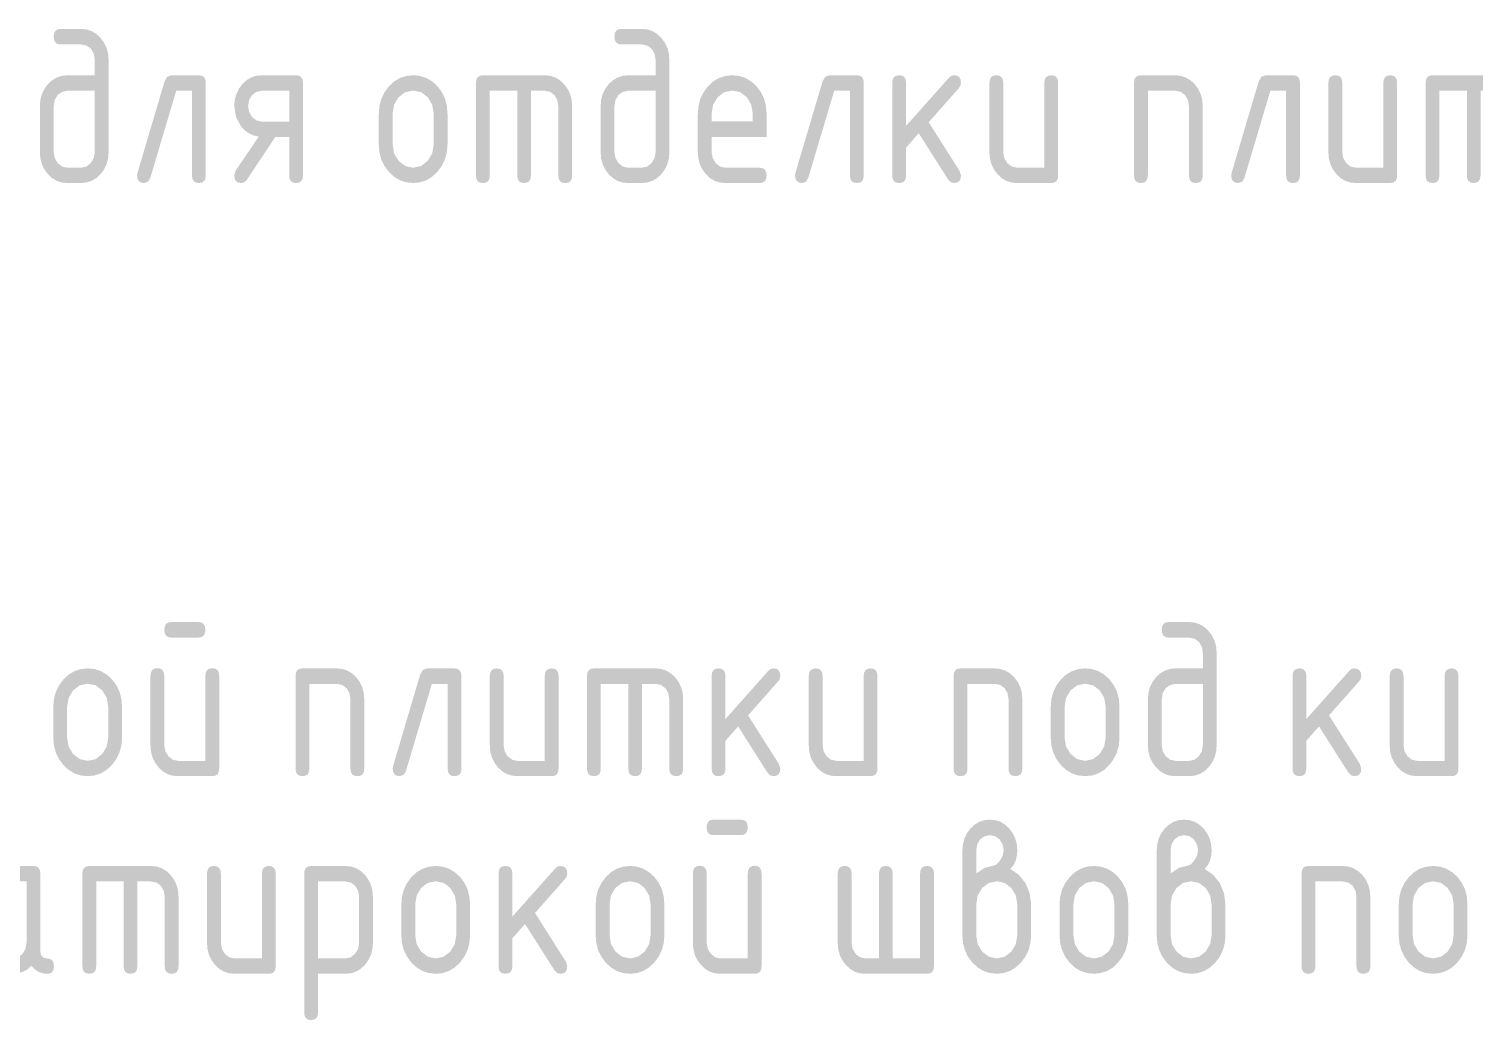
# Model space of a CAD drawing. Header units: millimetres. Extents: x 0 to 1189, y 0 to 841.
# Drawn here: x 1022.01 to 1050.4, y 100.48 to 119.95 of the extents above; entities that cross this region are included whole.
import ezdxf

# ---------------------------------------------------------------- set-up
doc = ezdxf.new("R2010")
doc.units = ezdxf.units.MM

msp = doc.modelspace()

# ---------------------------------------------------------------- hatches: boundary and pattern name
h = msp.add_hatch(color=7)
h.paths.add_polyline_path([(1023.580039, 119.341065), (1023.580039, 117.524811), (1023.570126, 117.402648), (1023.540421, 117.289993), (1023.490975, 117.186847), (1023.421841, 117.093209), (1023.338374, 117.016082), (1023.246899, 116.961951), (1023.147671, 116.930041), (1023.040951, 116.919577), (1022.769753, 116.919577), (1022.660784, 116.930041), (1022.560704, 116.961951), (1022.469926, 117.016082), (1022.388863, 117.093209), (1022.31941, 117.186847), (1022.269801, 117.289993), (1022.240035, 117.402648), (1022.230113, 117.524811), (1022.230113, 118.431009), (1022.240035, 118.553172), (1022.269801, 118.665827), (1022.31941, 118.768973), (1022.388863, 118.86261), (1022.471554, 118.937877), (1022.562151, 118.992215), (1022.661327, 119.025159), (1022.769753, 119.036243), (1023.308841, 119.036243), (1023.308841, 119.341065), (1023.28948, 119.458612), (1023.233325, 119.557142), (1023.145613, 119.619773), (1023.040951, 119.641478), (1022.633603, 119.641478), (1022.576509, 119.650995), (1022.53528, 119.67958), (1022.510277, 119.727286), (1022.501862, 119.794164), (1022.510277, 119.860723), (1022.53528, 119.908266), (1022.576509, 119.936791), (1022.633603, 119.9463), (1023.040951, 119.9463), (1023.149842, 119.935232), (1023.249792, 119.901996), (1023.340545, 119.846538), (1023.421841, 119.768808), (1023.490975, 119.677401), (1023.540421, 119.575401), (1023.570126, 119.463168)])
h.paths.add_polyline_path([(1023.308841, 117.524811), (1023.308841, 118.731421), (1022.769753, 118.731421), (1022.664884, 118.709648), (1022.577379, 118.646534), (1022.521224, 118.54828), (1022.501862, 118.431009), (1022.501862, 117.524811), (1022.521706, 117.409194), (1022.581237, 117.309286), (1022.66826, 117.242313), (1022.769753, 117.219989), (1023.040951, 117.219989), (1023.143615, 117.242313), (1023.228915, 117.309286), (1023.288929, 117.40754)])
h = msp.add_hatch(color=7)
h.paths.add_polyline_path([(1034.593679, 119.341065), (1034.593679, 117.524811), (1034.583765, 117.402648), (1034.55406, 117.289993), (1034.504614, 117.186847), (1034.43548, 117.093209), (1034.352014, 117.016082), (1034.260538, 116.961951), (1034.161311, 116.930041), (1034.05459, 116.919577), (1033.783392, 116.919577), (1033.674424, 116.930041), (1033.574344, 116.961951), (1033.483566, 117.016082), (1033.402502, 117.093209), (1033.333049, 117.186847), (1033.28344, 117.289993), (1033.253674, 117.402648), (1033.243752, 117.524811), (1033.243752, 118.431009), (1033.253674, 118.553172), (1033.28344, 118.665827), (1033.333049, 118.768973), (1033.402502, 118.86261), (1033.485193, 118.937877), (1033.575791, 118.992215), (1033.674966, 119.025159), (1033.783392, 119.036243), (1034.322481, 119.036243), (1034.322481, 119.341065), (1034.303119, 119.458612), (1034.246964, 119.557142), (1034.159252, 119.619773), (1034.05459, 119.641478), (1033.647242, 119.641478), (1033.590148, 119.650995), (1033.548919, 119.67958), (1033.523916, 119.727286), (1033.515502, 119.794164), (1033.523916, 119.860723), (1033.548919, 119.908266), (1033.590148, 119.936791), (1033.647242, 119.9463), (1034.05459, 119.9463), (1034.163481, 119.935232), (1034.263432, 119.901996), (1034.354184, 119.846538), (1034.43548, 119.768808), (1034.504614, 119.677401), (1034.55406, 119.575401), (1034.583765, 119.463168)])
h.paths.add_polyline_path([(1034.322481, 117.524811), (1034.322481, 118.731421), (1033.783392, 118.731421), (1033.678523, 118.709648), (1033.591018, 118.646534), (1033.534863, 118.54828), (1033.515502, 118.431009), (1033.515502, 117.524811), (1033.535345, 117.409194), (1033.594877, 117.309286), (1033.6819, 117.242313), (1033.783392, 117.219989), (1034.05459, 117.219989), (1034.157254, 117.242313), (1034.242555, 117.309286), (1034.302568, 117.40754)])
h = msp.add_hatch(color=7)
h.dxf.hatch_style = 2
h.paths.add_polyline_path([(1024.814289, 119.036243), (1025.352827, 119.036243), (1025.41247, 119.026795), (1025.455008, 118.998692), (1025.480493, 118.952295), (1025.488977, 118.887966), (1025.488977, 117.067853), (1025.480493, 117.001665), (1025.455008, 116.955474), (1025.41247, 116.928405), (1025.352827, 116.919577), (1025.293821, 116.928405), (1025.25161, 116.955474), (1025.226245, 117.001665), (1025.217779, 117.067853), (1025.217779, 118.731421), (1024.908547, 118.731421), (1024.399224, 117.021), (1024.354163, 116.944864), (1024.275201, 116.919577), (1024.215558, 116.929085), (1024.173019, 116.95761), (1024.147534, 117.005153), (1024.139051, 117.071712), (1024.147319, 117.118565), (1024.678691, 118.913322), (1024.732021, 119.006615)])
h = msp.add_hatch(color=7)
h.paths.add_polyline_path([(1026.526994, 117.829633), (1026.42893, 117.853749), (1026.338617, 117.894401), (1026.256778, 117.952416), (1026.184139, 118.028622), (1026.081957, 118.214106), (1026.047988, 118.431009), (1026.05791, 118.553172), (1026.087676, 118.665827), (1026.137285, 118.768973), (1026.206738, 118.86261), (1026.287801, 118.937877), (1026.37858, 118.992215), (1026.47866, 119.025159), (1026.587628, 119.036243), (1027.261764, 119.036243), (1027.321408, 119.026795), (1027.363946, 118.998692), (1027.389431, 118.952295), (1027.397915, 118.887966), (1027.397915, 117.067853), (1027.389431, 117.001665), (1027.363946, 116.955474), (1027.321408, 116.928405), (1027.261764, 116.919577), (1027.202759, 116.928405), (1027.160548, 116.955474), (1027.135183, 117.001665), (1027.126717, 117.067853), (1027.126717, 117.825774), (1026.854968, 117.825774), (1026.293279, 116.979108), (1026.24429, 116.933426), (1026.184139, 116.919577), (1026.124495, 116.928405), (1026.081957, 116.955474), (1026.056472, 117.001665), (1026.047988, 117.067853), (1026.074447, 117.161009)])
h.paths.add_polyline_path([(1026.319738, 118.431009), (1026.339581, 118.314909), (1026.399113, 118.214932), (1026.486136, 118.148442), (1026.587628, 118.126187), (1027.126717, 118.126187), (1027.126717, 118.731421), (1026.587628, 118.731421), (1026.482759, 118.709648), (1026.395254, 118.646534), (1026.339099, 118.54828)])
h = msp.add_hatch(color=7)
h.paths.add_polyline_path([(1028.88655, 117.673088), (1028.88655, 118.278322), (1028.898694, 118.430828), (1028.935333, 118.571086), (1028.996776, 118.699459), (1029.083334, 118.816308), (1029.186928, 118.912995), (1029.301064, 118.981673), (1029.425949, 119.022652), (1029.561789, 119.036243), (1029.697552, 119.022713), (1029.822307, 118.982155), (1029.936417, 118.914623), (1030.040244, 118.820167), (1030.126716, 118.703568), (1030.18797, 118.574876), (1030.224419, 118.433369), (1030.236476, 118.278322), (1030.236476, 117.673088), (1030.223747, 117.523131), (1030.185902, 117.384182), (1030.12346, 117.256292), (1030.036937, 117.139511), (1029.934479, 117.042825), (1029.820447, 116.974147), (1029.695872, 116.933167), (1029.561789, 116.919577), (1029.425949, 116.933167), (1029.301064, 116.974147), (1029.186928, 117.042825), (1029.083334, 117.139511), (1028.996776, 117.256292), (1028.935333, 117.384182), (1028.898694, 117.523131)])
h.paths.add_polyline_path([(1029.965279, 117.677498), (1029.965279, 118.282732), (1029.936409, 118.456296), (1029.848421, 118.604642), (1029.717714, 118.703516), (1029.561789, 118.735831), (1029.405864, 118.703516), (1029.275157, 118.604642), (1029.186963, 118.456296), (1029.158299, 118.282732), (1029.158299, 117.677498), (1029.186963, 117.500626), (1029.275157, 117.355588), (1029.405864, 117.254509), (1029.561789, 117.219989), (1029.717714, 117.254509), (1029.848421, 117.355588), (1029.936409, 117.502073)])
h = msp.add_hatch(color=7)
h.dxf.hatch_style = 2
h.paths.add_polyline_path([(1030.931638, 119.036243), (1032.145414, 119.036243), (1032.253754, 119.025159), (1032.35274, 118.992215), (1032.443148, 118.937877), (1032.525753, 118.86261), (1032.595206, 118.768973), (1032.644815, 118.665827), (1032.674581, 118.553172), (1032.684503, 118.431009), (1032.684503, 117.067853), (1032.676019, 117.001665), (1032.650534, 116.955474), (1032.607996, 116.928405), (1032.548352, 116.919577), (1032.489028, 116.928405), (1032.446653, 116.955474), (1032.421228, 117.001665), (1032.412754, 117.067853), (1032.412754, 118.431009), (1032.393392, 118.54828), (1032.337237, 118.646534), (1032.2498, 118.711302), (1032.145414, 118.731421), (1031.874216, 118.731421), (1031.874216, 117.067853), (1031.865733, 117.001665), (1031.840248, 116.955474), (1031.797709, 116.928405), (1031.738066, 116.919577), (1031.680972, 116.928405), (1031.639743, 116.955474), (1031.61474, 117.001665), (1031.606326, 117.067853), (1031.606326, 118.731421), (1031.067237, 118.731421), (1031.067237, 117.067853), (1031.058762, 117.001665), (1031.033337, 116.955474), (1030.990963, 116.928405), (1030.931638, 116.919577), (1030.871995, 116.928405), (1030.829457, 116.955474), (1030.803971, 117.001665), (1030.795488, 117.067853), (1030.795488, 118.887966), (1030.803971, 118.952295), (1030.829457, 118.998692), (1030.871995, 119.026795)])
h = msp.add_hatch(color=7)
h.paths.add_polyline_path([(1035.827929, 118.735831), (1035.672004, 118.703516), (1035.541297, 118.604642), (1035.453102, 118.457743), (1035.424439, 118.282732), (1035.424439, 118.130045), (1036.231418, 118.130045), (1036.231418, 118.282732), (1036.202548, 118.457743), (1036.114561, 118.604642), (1035.983854, 118.703516)])
h.paths.add_polyline_path([(1035.424439, 117.825774), (1035.424439, 117.524811), (1035.444283, 117.409194), (1035.503814, 117.309286), (1035.590837, 117.242313), (1035.69233, 117.219989), (1036.366466, 117.219989), (1036.426109, 117.21048), (1036.468648, 117.181955), (1036.494133, 117.134413), (1036.502616, 117.067853), (1036.494133, 117.001665), (1036.468648, 116.955474), (1036.426109, 116.928405), (1036.366466, 116.919577), (1035.69233, 116.919577), (1035.583361, 116.930041), (1035.483281, 116.961951), (1035.392503, 117.016082), (1035.31144, 117.093209), (1035.241987, 117.186227), (1035.192378, 117.28834), (1035.162612, 117.400787), (1035.15269, 117.524811), (1035.15269, 118.278322), (1035.164834, 118.430828), (1035.201473, 118.571086), (1035.262916, 118.699459), (1035.349474, 118.816308), (1035.453068, 118.912995), (1035.567204, 118.981673), (1035.692089, 119.022652), (1035.827929, 119.036243), (1035.963691, 119.022713), (1036.088447, 118.982155), (1036.202557, 118.914623), (1036.306384, 118.820167), (1036.392856, 118.703636), (1036.454109, 118.575427), (1036.490558, 118.435229), (1036.502616, 118.282732), (1036.502616, 117.825774)])
h = msp.add_hatch(color=7)
h.dxf.hatch_style = 2
h.paths.add_polyline_path([(1037.736866, 119.036243), (1038.275404, 119.036243), (1038.335047, 119.026795), (1038.377585, 118.998692), (1038.40307, 118.952295), (1038.411554, 118.887966), (1038.411554, 117.067853), (1038.40307, 117.001665), (1038.377585, 116.955474), (1038.335047, 116.928405), (1038.275404, 116.919577), (1038.216398, 116.928405), (1038.174187, 116.955474), (1038.148822, 117.001665), (1038.140356, 117.067853), (1038.140356, 118.731421), (1037.831124, 118.731421), (1037.321801, 117.021), (1037.276739, 116.944864), (1037.197778, 116.919577), (1037.138135, 116.929085), (1037.095596, 116.95761), (1037.070111, 117.005153), (1037.061628, 117.071712), (1037.069896, 117.118565), (1037.601267, 118.913322), (1037.654598, 119.006615)])
h = msp.add_hatch(color=7)
h.dxf.hatch_style = 2
h.paths.add_polyline_path([(1039.242315, 118.0413), (1040.090635, 118.9938), (1040.1317, 119.026184), (1040.184341, 119.036243), (1040.243985, 119.026795), (1040.286523, 118.998692), (1040.312008, 118.952295), (1040.320492, 118.887966), (1040.309674, 118.830295), (1040.278599, 118.782133), (1039.687145, 118.113509), (1040.294033, 117.156599), (1040.320492, 117.067853), (1040.312008, 117.001665), (1040.286523, 116.955474), (1040.243985, 116.928405), (1040.184341, 116.919577), (1040.119643, 116.935355), (1040.071893, 116.982966), (1039.490913, 117.897432), (1039.242315, 117.614108), (1039.242315, 117.067853), (1039.23384, 117.001665), (1039.208415, 116.955474), (1039.16604, 116.928405), (1039.106716, 116.919577), (1039.047072, 116.928405), (1039.004534, 116.955474), (1038.979049, 117.001665), (1038.970565, 117.067853), (1038.970565, 118.887966), (1038.979049, 118.952295), (1039.004534, 118.998692), (1039.047072, 119.026795), (1039.106716, 119.036243), (1039.16604, 119.026795), (1039.208415, 118.998692), (1039.23384, 118.952295), (1039.242315, 118.887966)])
h = msp.add_hatch(color=7)
h.dxf.hatch_style = 2
h.paths.add_polyline_path([(1042.229429, 118.887966), (1042.229429, 117.067853), (1042.220946, 117.001665), (1042.195461, 116.955474), (1042.152922, 116.928405), (1042.093279, 116.919577), (1041.419143, 116.919577), (1041.310174, 116.930041), (1041.210094, 116.961951), (1041.119316, 117.016082), (1041.038253, 117.093209), (1040.9688, 117.186227), (1040.919191, 117.28834), (1040.889425, 117.400787), (1040.879503, 117.524811), (1040.879503, 118.887966), (1040.887987, 118.952295), (1040.913472, 118.998692), (1040.95601, 119.026795), (1041.015653, 119.036243), (1041.074978, 119.026795), (1041.117352, 118.998692), (1041.142777, 118.952295), (1041.151252, 118.887966), (1041.151252, 117.524811), (1041.171096, 117.409194), (1041.230627, 117.309286), (1041.31765, 117.242313), (1041.419143, 117.219989), (1041.958231, 117.219989), (1041.958231, 118.887966), (1041.966698, 118.952295), (1041.992062, 118.998692), (1042.034273, 119.026795), (1042.093279, 119.036243), (1042.152922, 119.026795), (1042.195461, 118.998692), (1042.220946, 118.952295)])
h = msp.add_hatch(color=7)
h.dxf.hatch_style = 2
h.paths.add_polyline_path([(1043.719053, 117.067853), (1043.719053, 118.887966), (1043.727537, 118.952295), (1043.753022, 118.998692), (1043.79556, 119.026795), (1043.855204, 119.036243), (1044.529891, 119.036243), (1044.636611, 119.025159), (1044.735839, 118.992215), (1044.827315, 118.937877), (1044.910781, 118.86261), (1044.979915, 118.768973), (1045.029361, 118.665827), (1045.059066, 118.553172), (1045.06898, 118.431009), (1045.06898, 117.067853), (1045.060496, 117.001665), (1045.035011, 116.955474), (1044.992473, 116.928405), (1044.932829, 116.919577), (1044.873824, 116.928405), (1044.831612, 116.955474), (1044.806248, 117.001665), (1044.797782, 117.067853), (1044.797782, 118.431009), (1044.77842, 118.54828), (1044.722265, 118.646534), (1044.634553, 118.711302), (1044.529891, 118.731421), (1043.990802, 118.731421), (1043.990802, 117.067853), (1043.982328, 117.001665), (1043.956903, 116.955474), (1043.914528, 116.928405), (1043.855204, 116.919577), (1043.79556, 116.928405), (1043.753022, 116.955474), (1043.727537, 117.001665)])
h = msp.add_hatch(color=7)
h.dxf.hatch_style = 2
h.paths.add_polyline_path([(1046.30323, 119.036243), (1046.841767, 119.036243), (1046.90141, 119.026795), (1046.943949, 118.998692), (1046.969434, 118.952295), (1046.977917, 118.887966), (1046.977917, 117.067853), (1046.969434, 117.001665), (1046.943949, 116.955474), (1046.90141, 116.928405), (1046.841767, 116.919577), (1046.782761, 116.928405), (1046.74055, 116.955474), (1046.715186, 117.001665), (1046.706719, 117.067853), (1046.706719, 118.731421), (1046.397488, 118.731421), (1045.888165, 117.021), (1045.843103, 116.944864), (1045.764141, 116.919577), (1045.704498, 116.929085), (1045.66196, 116.95761), (1045.636475, 117.005153), (1045.627991, 117.071712), (1045.636259, 117.118565), (1046.167631, 118.913322), (1046.220961, 119.006615)])
h = msp.add_hatch(color=7)
h.dxf.hatch_style = 2
h.paths.add_polyline_path([(1048.886855, 118.887966), (1048.886855, 117.067853), (1048.878371, 117.001665), (1048.852886, 116.955474), (1048.810348, 116.928405), (1048.750705, 116.919577), (1048.076568, 116.919577), (1047.9676, 116.930041), (1047.86752, 116.961951), (1047.776742, 117.016082), (1047.695679, 117.093209), (1047.626226, 117.186227), (1047.576616, 117.28834), (1047.546851, 117.400787), (1047.536929, 117.524811), (1047.536929, 118.887966), (1047.545412, 118.952295), (1047.570897, 118.998692), (1047.613436, 119.026795), (1047.673079, 119.036243), (1047.732403, 119.026795), (1047.774778, 118.998692), (1047.800203, 118.952295), (1047.808678, 118.887966), (1047.808678, 117.524811), (1047.828522, 117.409194), (1047.888053, 117.309286), (1047.975076, 117.242313), (1048.076568, 117.219989), (1048.615657, 117.219989), (1048.615657, 118.887966), (1048.624123, 118.952295), (1048.649488, 118.998692), (1048.691699, 119.026795), (1048.750705, 119.036243), (1048.810348, 119.026795), (1048.852886, 118.998692), (1048.878371, 118.952295)])
h = msp.add_hatch(color=7)
h.dxf.hatch_style = 2
h.paths.add_polyline_path([(1049.582016, 119.036243), (1050.795793, 119.036243), (1050.904132, 119.025159), (1051.003118, 118.992215), (1051.093526, 118.937877), (1051.176131, 118.86261), (1051.245584, 118.768973), (1051.295194, 118.665827), (1051.324959, 118.553172), (1051.334881, 118.431009), (1051.334881, 117.067853), (1051.326398, 117.001665), (1051.300912, 116.955474), (1051.258374, 116.928405), (1051.198731, 116.919577), (1051.139406, 116.928405), (1051.097032, 116.955474), (1051.071607, 117.001665), (1051.063132, 117.067853), (1051.063132, 118.431009), (1051.04377, 118.54828), (1050.987615, 118.646534), (1050.900179, 118.711302), (1050.795793, 118.731421), (1050.524595, 118.731421), (1050.524595, 117.067853), (1050.516111, 117.001665), (1050.490626, 116.955474), (1050.448088, 116.928405), (1050.388444, 116.919577), (1050.331351, 116.928405), (1050.290121, 116.955474), (1050.265119, 117.001665), (1050.256704, 117.067853), (1050.256704, 118.731421), (1049.717615, 118.731421), (1049.717615, 117.067853), (1049.70914, 117.001665), (1049.683716, 116.955474), (1049.641341, 116.928405), (1049.582016, 116.919577), (1049.522373, 116.928405), (1049.479835, 116.955474), (1049.45435, 117.001665), (1049.445866, 117.067853), (1049.445866, 118.887966), (1049.45435, 118.952295), (1049.479835, 118.998692), (1049.522373, 119.026795)])
h = msp.add_hatch(color=7)
h.paths.add_polyline_path([(1025.75222, 107.239219), (1025.75222, 105.419106), (1025.743737, 105.352917), (1025.718251, 105.306727), (1025.675713, 105.279657), (1025.61607, 105.270829), (1024.941934, 105.270829), (1024.832965, 105.281294), (1024.732885, 105.313204), (1024.642107, 105.367335), (1024.561044, 105.444462), (1024.491591, 105.5381), (1024.441981, 105.641246), (1024.412216, 105.7539), (1024.402294, 105.876064), (1024.402294, 107.239219), (1024.410777, 107.306097), (1024.436263, 107.353803), (1024.478801, 107.382388), (1024.538444, 107.391906), (1024.597769, 107.382388), (1024.640143, 107.353803), (1024.665568, 107.306097), (1024.674043, 107.239219), (1024.674043, 105.876064), (1024.693887, 105.760928), (1024.753418, 105.664397), (1024.840441, 105.594048), (1024.941934, 105.571242), (1025.481022, 105.571242), (1025.481022, 107.239219), (1025.489489, 107.306097), (1025.514853, 107.353803), (1025.557064, 107.382388), (1025.61607, 107.391906), (1025.675713, 107.382388), (1025.718251, 107.353803), (1025.743737, 107.306097)])
h.paths.add_polyline_path([(1025.344872, 107.99273), (1024.805783, 107.99273), (1024.74869, 108.002247), (1024.70746, 108.030833), (1024.682458, 108.078539), (1024.674043, 108.145417), (1024.682458, 108.211976), (1024.70746, 108.259518), (1024.74869, 108.288044), (1024.805783, 108.297552), (1025.344872, 108.297552), (1025.404515, 108.288044), (1025.447054, 108.259518), (1025.472539, 108.211976), (1025.481022, 108.145417), (1025.472539, 108.078539), (1025.447054, 108.030833), (1025.404515, 108.002247)])
h = msp.add_hatch(color=7)
h.paths.add_polyline_path([(1045.342201, 107.692318), (1045.342201, 105.876064), (1045.332288, 105.7539), (1045.302583, 105.641246), (1045.253137, 105.5381), (1045.184003, 105.444462), (1045.100537, 105.367335), (1045.009061, 105.313204), (1044.909833, 105.281294), (1044.803113, 105.270829), (1044.531915, 105.270829), (1044.422947, 105.281294), (1044.322867, 105.313204), (1044.232088, 105.367335), (1044.151025, 105.444462), (1044.081572, 105.5381), (1044.031963, 105.641246), (1044.002197, 105.7539), (1043.992275, 105.876064), (1043.992275, 106.782261), (1044.002197, 106.904425), (1044.031963, 107.017079), (1044.081572, 107.120225), (1044.151025, 107.213863), (1044.233716, 107.28913), (1044.324313, 107.343468), (1044.423489, 107.376411), (1044.531915, 107.387496), (1045.071003, 107.387496), (1045.071003, 107.692318), (1045.051642, 107.809865), (1044.995487, 107.908394), (1044.907775, 107.971026), (1044.803113, 107.99273), (1044.395765, 107.99273), (1044.338671, 108.002247), (1044.297442, 108.030833), (1044.272439, 108.078539), (1044.264024, 108.145417), (1044.272439, 108.211976), (1044.297442, 108.259518), (1044.338671, 108.288044), (1044.395765, 108.297552), (1044.803113, 108.297552), (1044.912004, 108.286485), (1045.011955, 108.253248), (1045.102707, 108.197791), (1045.184003, 108.120061), (1045.253137, 108.028654), (1045.302583, 107.926653), (1045.332288, 107.814421)])
h.paths.add_polyline_path([(1045.071003, 105.876064), (1045.071003, 107.082674), (1044.531915, 107.082674), (1044.427046, 107.060901), (1044.339541, 106.997787), (1044.283386, 106.899533), (1044.264024, 106.782261), (1044.264024, 105.876064), (1044.283868, 105.760446), (1044.343399, 105.660538), (1044.430422, 105.593566), (1044.531915, 105.571242), (1044.803113, 105.571242), (1044.905777, 105.593566), (1044.991077, 105.660538), (1045.051091, 105.758793)])
h = msp.add_hatch(color=7)
h.paths.add_polyline_path([(1022.494206, 106.02434), (1022.494206, 106.629575), (1022.50635, 106.782081), (1022.542988, 106.922339), (1022.604431, 107.050712), (1022.690989, 107.167561), (1022.794583, 107.264248), (1022.908719, 107.332926), (1023.033604, 107.373905), (1023.169444, 107.387496), (1023.305207, 107.373965), (1023.429962, 107.333408), (1023.544073, 107.265875), (1023.647899, 107.171419), (1023.734371, 107.05482), (1023.795625, 106.926129), (1023.832074, 106.784621), (1023.844132, 106.629575), (1023.844132, 106.02434), (1023.831402, 105.874384), (1023.793558, 105.735435), (1023.731115, 105.607544), (1023.644592, 105.490764), (1023.542135, 105.394077), (1023.428102, 105.325399), (1023.303527, 105.28442), (1023.169444, 105.270829), (1023.033604, 105.28442), (1022.908719, 105.325399), (1022.794583, 105.394077), (1022.690989, 105.490764), (1022.604431, 105.607544), (1022.542988, 105.735435), (1022.50635, 105.874384)])
h.paths.add_polyline_path([(1023.572934, 106.02875), (1023.572934, 106.633985), (1023.544064, 106.807548), (1023.456076, 106.955894), (1023.325369, 107.054769), (1023.169444, 107.087084), (1023.013519, 107.054769), (1022.882812, 106.955894), (1022.794618, 106.807548), (1022.765955, 106.633985), (1022.765955, 106.02875), (1022.794618, 105.851879), (1022.882812, 105.70684), (1023.013519, 105.605761), (1023.169444, 105.571242), (1023.325369, 105.605761), (1023.456076, 105.70684), (1023.544064, 105.853326)])
h = msp.add_hatch(color=7)
h.dxf.hatch_style = 2
h.paths.add_polyline_path([(1027.251351, 105.419106), (1027.251351, 107.239219), (1027.259835, 107.303547), (1027.28532, 107.349944), (1027.327858, 107.378048), (1027.387501, 107.387496), (1028.062189, 107.387496), (1028.168909, 107.376411), (1028.268137, 107.343468), (1028.359613, 107.28913), (1028.443079, 107.213863), (1028.512213, 107.120225), (1028.561659, 107.017079), (1028.591364, 106.904425), (1028.601277, 106.782261), (1028.601277, 105.419106), (1028.592794, 105.352917), (1028.567309, 105.306727), (1028.52477, 105.279657), (1028.465127, 105.270829), (1028.406121, 105.279657), (1028.36391, 105.306727), (1028.338546, 105.352917), (1028.330079, 105.419106), (1028.330079, 106.782261), (1028.310718, 106.899533), (1028.254563, 106.997787), (1028.166851, 107.062554), (1028.062189, 107.082674), (1027.5231, 107.082674), (1027.5231, 105.419106), (1027.514625, 105.352917), (1027.489201, 105.306727), (1027.446826, 105.279657), (1027.387501, 105.270829), (1027.327858, 105.279657), (1027.28532, 105.306727), (1027.259835, 105.352917)])
h = msp.add_hatch(color=7)
h.dxf.hatch_style = 2
h.paths.add_polyline_path([(1029.834678, 107.387496), (1030.373216, 107.387496), (1030.432859, 107.378048), (1030.475397, 107.349944), (1030.500882, 107.303547), (1030.509366, 107.239219), (1030.509366, 105.419106), (1030.500882, 105.352917), (1030.475397, 105.306727), (1030.432859, 105.279657), (1030.373216, 105.270829), (1030.31421, 105.279657), (1030.271999, 105.306727), (1030.246634, 105.352917), (1030.238168, 105.419106), (1030.238168, 107.082674), (1029.928936, 107.082674), (1029.419613, 105.372253), (1029.374551, 105.296116), (1029.29559, 105.270829), (1029.235946, 105.280338), (1029.193408, 105.308863), (1029.167923, 105.356405), (1029.15944, 105.422965), (1029.167708, 105.469818), (1029.699079, 107.264575), (1029.752409, 107.357868)])
h = msp.add_hatch(color=7)
h.dxf.hatch_style = 2
h.paths.add_polyline_path([(1032.417454, 107.239219), (1032.417454, 105.419106), (1032.408971, 105.352917), (1032.383485, 105.306727), (1032.340947, 105.279657), (1032.281304, 105.270829), (1031.607168, 105.270829), (1031.498199, 105.281294), (1031.398119, 105.313204), (1031.307341, 105.367335), (1031.226278, 105.444462), (1031.156825, 105.53748), (1031.107215, 105.639592), (1031.07745, 105.75204), (1031.067528, 105.876064), (1031.067528, 107.239219), (1031.076011, 107.303547), (1031.101497, 107.349944), (1031.144035, 107.378048), (1031.203678, 107.387496), (1031.263003, 107.378048), (1031.305377, 107.349944), (1031.330802, 107.303547), (1031.339277, 107.239219), (1031.339277, 105.876064), (1031.359121, 105.760446), (1031.418652, 105.660538), (1031.505675, 105.593566), (1031.607168, 105.571242), (1032.146256, 105.571242), (1032.146256, 107.239219), (1032.154722, 107.303547), (1032.180087, 107.349944), (1032.222298, 107.378048), (1032.281304, 107.387496), (1032.340947, 107.378048), (1032.383485, 107.349944), (1032.408971, 107.303547)])
h = msp.add_hatch(color=7)
h.dxf.hatch_style = 2
h.paths.add_polyline_path([(1033.111766, 107.387496), (1034.325542, 107.387496), (1034.433882, 107.376411), (1034.532868, 107.343468), (1034.623276, 107.28913), (1034.705881, 107.213863), (1034.775334, 107.120225), (1034.824943, 107.017079), (1034.854709, 106.904425), (1034.864631, 106.782261), (1034.864631, 105.419106), (1034.856147, 105.352917), (1034.830662, 105.306727), (1034.788124, 105.279657), (1034.728481, 105.270829), (1034.669156, 105.279657), (1034.626782, 105.306727), (1034.601357, 105.352917), (1034.592882, 105.419106), (1034.592882, 106.782261), (1034.57352, 106.899533), (1034.517365, 106.997787), (1034.429929, 107.062554), (1034.325542, 107.082674), (1034.054345, 107.082674), (1034.054345, 105.419106), (1034.045861, 105.352917), (1034.020376, 105.306727), (1033.977838, 105.279657), (1033.918194, 105.270829), (1033.8611, 105.279657), (1033.819871, 105.306727), (1033.794869, 105.352917), (1033.786454, 105.419106), (1033.786454, 107.082674), (1033.247365, 107.082674), (1033.247365, 105.419106), (1033.23889, 105.352917), (1033.213466, 105.306727), (1033.171091, 105.279657), (1033.111766, 105.270829), (1033.052123, 105.279657), (1033.009585, 105.306727), (1032.9841, 105.352917), (1032.975616, 105.419106), (1032.975616, 107.239219), (1032.9841, 107.303547), (1033.009585, 107.349944), (1033.052123, 107.378048)])
h = msp.add_hatch(color=7)
h.dxf.hatch_style = 2
h.paths.add_polyline_path([(1035.694781, 106.392552), (1036.543101, 107.345052), (1036.584166, 107.377436), (1036.636808, 107.387496), (1036.696451, 107.378048), (1036.738989, 107.349944), (1036.764474, 107.303547), (1036.772958, 107.239219), (1036.76214, 107.181548), (1036.731065, 107.133386), (1036.139611, 106.464761), (1036.746499, 105.507852), (1036.772958, 105.419106), (1036.764474, 105.352917), (1036.738989, 105.306727), (1036.696451, 105.279657), (1036.636808, 105.270829), (1036.572109, 105.286608), (1036.52436, 105.334219), (1035.943379, 106.248685), (1035.694781, 105.96536), (1035.694781, 105.419106), (1035.686306, 105.352917), (1035.660881, 105.306727), (1035.618506, 105.279657), (1035.559182, 105.270829), (1035.499538, 105.279657), (1035.457, 105.306727), (1035.431515, 105.352917), (1035.423031, 105.419106), (1035.423031, 107.239219), (1035.431515, 107.303547), (1035.457, 107.349944), (1035.499538, 107.378048), (1035.559182, 107.387496), (1035.618506, 107.378048), (1035.660881, 107.349944), (1035.686306, 107.303547), (1035.694781, 107.239219)])
h = msp.add_hatch(color=7)
h.dxf.hatch_style = 2
h.paths.add_polyline_path([(1038.681046, 107.239219), (1038.681046, 105.419106), (1038.672562, 105.352917), (1038.647077, 105.306727), (1038.604539, 105.279657), (1038.544896, 105.270829), (1037.87076, 105.270829), (1037.761791, 105.281294), (1037.661711, 105.313204), (1037.570933, 105.367335), (1037.48987, 105.444462), (1037.420417, 105.53748), (1037.370807, 105.639592), (1037.341042, 105.75204), (1037.33112, 105.876064), (1037.33112, 107.239219), (1037.339603, 107.303547), (1037.365088, 107.349944), (1037.407627, 107.378048), (1037.46727, 107.387496), (1037.526595, 107.378048), (1037.568969, 107.349944), (1037.594394, 107.303547), (1037.602869, 107.239219), (1037.602869, 105.876064), (1037.622713, 105.760446), (1037.682244, 105.660538), (1037.769267, 105.593566), (1037.87076, 105.571242), (1038.409848, 105.571242), (1038.409848, 107.239219), (1038.418314, 107.303547), (1038.443679, 107.349944), (1038.48589, 107.378048), (1038.544896, 107.387496), (1038.604539, 107.378048), (1038.647077, 107.349944), (1038.672562, 107.303547)])
h = msp.add_hatch(color=7)
h.dxf.hatch_style = 2
h.paths.add_polyline_path([(1040.176098, 105.419106), (1040.176098, 107.239219), (1040.184582, 107.303547), (1040.210067, 107.349944), (1040.252605, 107.378048), (1040.312249, 107.387496), (1040.986936, 107.387496), (1041.093657, 107.376411), (1041.192884, 107.343468), (1041.28436, 107.28913), (1041.367826, 107.213863), (1041.43696, 107.120225), (1041.486406, 107.017079), (1041.516111, 106.904425), (1041.526025, 106.782261), (1041.526025, 105.419106), (1041.517541, 105.352917), (1041.492056, 105.306727), (1041.449518, 105.279657), (1041.389875, 105.270829), (1041.330869, 105.279657), (1041.288658, 105.306727), (1041.263293, 105.352917), (1041.254827, 105.419106), (1041.254827, 106.782261), (1041.235465, 106.899533), (1041.17931, 106.997787), (1041.091598, 107.062554), (1040.986936, 107.082674), (1040.447848, 107.082674), (1040.447848, 105.419106), (1040.439373, 105.352917), (1040.413948, 105.306727), (1040.371573, 105.279657), (1040.312249, 105.270829), (1040.252605, 105.279657), (1040.210067, 105.306727), (1040.184582, 105.352917)])
h = msp.add_hatch(color=7)
h.paths.add_polyline_path([(1042.084187, 106.02434), (1042.084187, 106.629575), (1042.096331, 106.782081), (1042.132969, 106.922339), (1042.194413, 107.050712), (1042.280971, 107.167561), (1042.384565, 107.264248), (1042.498701, 107.332926), (1042.623585, 107.373905), (1042.759426, 107.387496), (1042.895188, 107.373965), (1043.019944, 107.333408), (1043.134054, 107.265875), (1043.23788, 107.171419), (1043.324352, 107.05482), (1043.385606, 106.926129), (1043.422055, 106.784621), (1043.434113, 106.629575), (1043.434113, 106.02434), (1043.421383, 105.874384), (1043.383539, 105.735435), (1043.321097, 105.607544), (1043.234573, 105.490764), (1043.132116, 105.394077), (1043.018083, 105.325399), (1042.893509, 105.28442), (1042.759426, 105.270829), (1042.623585, 105.28442), (1042.498701, 105.325399), (1042.384565, 105.394077), (1042.280971, 105.490764), (1042.194413, 105.607544), (1042.132969, 105.735435), (1042.096331, 105.874384)])
h.paths.add_polyline_path([(1043.162915, 106.02875), (1043.162915, 106.633985), (1043.134045, 106.807548), (1043.046058, 106.955894), (1042.915351, 107.054769), (1042.759426, 107.087084), (1042.603501, 107.054769), (1042.472794, 106.955894), (1042.384599, 106.807548), (1042.355936, 106.633985), (1042.355936, 106.02875), (1042.384599, 105.851879), (1042.472794, 105.70684), (1042.603501, 105.605761), (1042.759426, 105.571242), (1042.915351, 105.605761), (1043.046058, 105.70684), (1043.134045, 105.853326)])
h = msp.add_hatch(color=7)
h.dxf.hatch_style = 2
h.paths.add_polyline_path([(1047.104285, 106.392552), (1047.952605, 107.345052), (1047.993671, 107.377436), (1048.046312, 107.387496), (1048.105955, 107.378048), (1048.148493, 107.349944), (1048.173978, 107.303547), (1048.182462, 107.239219), (1048.171644, 107.181548), (1048.140569, 107.133386), (1047.549115, 106.464761), (1048.156004, 105.507852), (1048.182462, 105.419106), (1048.173978, 105.352917), (1048.148493, 105.306727), (1048.105955, 105.279657), (1048.046312, 105.270829), (1047.981613, 105.286608), (1047.933864, 105.334219), (1047.352883, 106.248685), (1047.104285, 105.96536), (1047.104285, 105.419106), (1047.09581, 105.352917), (1047.070385, 105.306727), (1047.02801, 105.279657), (1046.968686, 105.270829), (1046.909043, 105.279657), (1046.866504, 105.306727), (1046.841019, 105.352917), (1046.832536, 105.419106), (1046.832536, 107.239219), (1046.841019, 107.303547), (1046.866504, 107.349944), (1046.909043, 107.378048), (1046.968686, 107.387496), (1047.02801, 107.378048), (1047.070385, 107.349944), (1047.09581, 107.303547), (1047.104285, 107.239219)])
h = msp.add_hatch(color=7)
h.dxf.hatch_style = 2
h.paths.add_polyline_path([(1050.09055, 107.239219), (1050.09055, 105.419106), (1050.082067, 105.352917), (1050.056582, 105.306727), (1050.014043, 105.279657), (1049.9544, 105.270829), (1049.280264, 105.270829), (1049.171295, 105.281294), (1049.071215, 105.313204), (1048.980437, 105.367335), (1048.899374, 105.444462), (1048.829921, 105.53748), (1048.780311, 105.639592), (1048.750546, 105.75204), (1048.740624, 105.876064), (1048.740624, 107.239219), (1048.749108, 107.303547), (1048.774593, 107.349944), (1048.817131, 107.378048), (1048.876774, 107.387496), (1048.936099, 107.378048), (1048.978473, 107.349944), (1049.003898, 107.303547), (1049.012373, 107.239219), (1049.012373, 105.876064), (1049.032217, 105.760446), (1049.091748, 105.660538), (1049.178771, 105.593566), (1049.280264, 105.571242), (1049.819352, 105.571242), (1049.819352, 107.239219), (1049.827819, 107.303547), (1049.853183, 107.349944), (1049.895394, 107.378048), (1049.9544, 107.387496), (1050.014043, 107.378048), (1050.056582, 107.349944), (1050.082067, 107.303547)])
h = msp.add_hatch(color=7)
h.paths.add_polyline_path([(1036.40451, 103.358655), (1036.40451, 101.538542), (1036.396026, 101.472353), (1036.370541, 101.426163), (1036.328003, 101.399093), (1036.26836, 101.390265), (1035.594224, 101.390265), (1035.485255, 101.40073), (1035.385175, 101.43264), (1035.294397, 101.486771), (1035.213334, 101.563898), (1035.143881, 101.657536), (1035.094271, 101.760682), (1035.064506, 101.873337), (1035.054584, 101.9955), (1035.054584, 103.358655), (1035.063067, 103.425533), (1035.088552, 103.473239), (1035.131091, 103.501825), (1035.190734, 103.511342), (1035.250059, 103.501825), (1035.292433, 103.473239), (1035.317858, 103.425533), (1035.326333, 103.358655), (1035.326333, 101.9955), (1035.346177, 101.880365), (1035.405708, 101.783833), (1035.492731, 101.713484), (1035.594224, 101.690678), (1036.133312, 101.690678), (1036.133312, 103.358655), (1036.141778, 103.425533), (1036.167143, 103.473239), (1036.209354, 103.501825), (1036.26836, 103.511342), (1036.328003, 103.501825), (1036.370541, 103.473239), (1036.396026, 103.425533)])
h.paths.add_polyline_path([(1035.997162, 104.112166), (1035.458073, 104.112166), (1035.40098, 104.121683), (1035.35975, 104.150269), (1035.334748, 104.197975), (1035.326333, 104.264853), (1035.334748, 104.331412), (1035.35975, 104.378954), (1035.40098, 104.40748), (1035.458073, 104.416988), (1035.997162, 104.416988), (1036.056805, 104.40748), (1036.099343, 104.378954), (1036.124829, 104.331412), (1036.133312, 104.264853), (1036.124829, 104.197975), (1036.099343, 104.150269), (1036.056805, 104.121683)])
h = msp.add_hatch(color=7)
h.paths.add_polyline_path([(1040.620262, 103.358655), (1040.783835, 103.46938), (1040.933352, 103.506932), (1041.014656, 103.534424), (1041.087692, 103.612765), (1041.141918, 103.71226), (1041.15935, 103.811754), (1041.139506, 103.929301), (1041.079975, 104.02783), (1040.992539, 104.092116), (1040.888152, 104.112166), (1040.783284, 104.090462), (1040.695778, 104.02783), (1040.639623, 103.929301), (1040.620262, 103.811754)])
h.paths.add_polyline_path([(1041.291091, 103.447401), (1041.458384, 103.333368), (1041.589298, 103.168486), (1041.67074, 102.968808), (1041.698439, 102.753421), (1041.698439, 102.143777), (1041.685709, 101.9932), (1041.647865, 101.853217), (1041.585422, 101.72512), (1041.498899, 101.6102), (1041.396442, 101.513514), (1041.282409, 101.444836), (1041.157834, 101.403856), (1041.023751, 101.390265), (1040.887911, 101.403856), (1040.763026, 101.444836), (1040.64889, 101.513514), (1040.545296, 101.6102), (1040.458738, 101.72698), (1040.397295, 101.854871), (1040.360656, 101.99382), (1040.348512, 102.143777), (1040.348512, 103.811754), (1040.358434, 103.933917), (1040.3882, 104.046572), (1040.437809, 104.149718), (1040.507262, 104.243356), (1040.589953, 104.318855), (1040.680551, 104.373167), (1040.779726, 104.405981), (1040.888152, 104.416988), (1040.996862, 104.405921), (1041.097201, 104.372684), (1041.189064, 104.317227), (1041.272349, 104.239497), (1041.339572, 104.14809), (1041.388036, 104.046089), (1041.417379, 103.933857), (1041.427241, 103.811754), (1041.418757, 103.702966), (1041.393272, 103.605806), (1041.350734, 103.520531)])
h.paths.add_polyline_path([(1041.427241, 102.148186), (1041.427241, 102.753421), (1041.398371, 102.926985), (1041.310383, 103.07533), (1041.179676, 103.174205), (1041.023751, 103.20652), (1040.867826, 103.174205), (1040.737119, 103.07533), (1040.648925, 102.926985), (1040.620262, 102.753421), (1040.620262, 102.148186), (1040.648925, 101.971315), (1040.737119, 101.826277), (1040.867826, 101.725197), (1041.023751, 101.690678), (1041.179676, 101.725197), (1041.310383, 101.826277), (1041.398371, 101.972762)])
h = msp.add_hatch(color=7)
h.paths.add_polyline_path([(1044.436926, 103.358655), (1044.600499, 103.46938), (1044.750016, 103.506932), (1044.831321, 103.534424), (1044.904357, 103.612765), (1044.958583, 103.71226), (1044.976015, 103.811754), (1044.956171, 103.929301), (1044.89664, 104.02783), (1044.809203, 104.092116), (1044.704817, 104.112166), (1044.599948, 104.090462), (1044.512443, 104.02783), (1044.456288, 103.929301), (1044.436926, 103.811754)])
h.paths.add_polyline_path([(1045.107755, 103.447401), (1045.275049, 103.333368), (1045.405963, 103.168486), (1045.487405, 102.968808), (1045.515103, 102.753421), (1045.515103, 102.143777), (1045.502374, 101.9932), (1045.464529, 101.853217), (1045.402087, 101.72512), (1045.315563, 101.6102), (1045.213106, 101.513514), (1045.099074, 101.444836), (1044.974499, 101.403856), (1044.840416, 101.390265), (1044.704576, 101.403856), (1044.579691, 101.444836), (1044.465555, 101.513514), (1044.361961, 101.6102), (1044.275403, 101.72698), (1044.21396, 101.854871), (1044.177321, 101.99382), (1044.165177, 102.143777), (1044.165177, 103.811754), (1044.175099, 103.933917), (1044.204865, 104.046572), (1044.254474, 104.149718), (1044.323927, 104.243356), (1044.406618, 104.318855), (1044.497215, 104.373167), (1044.596391, 104.405981), (1044.704817, 104.416988), (1044.813527, 104.405921), (1044.913865, 104.372684), (1045.005729, 104.317227), (1045.089014, 104.239497), (1045.156236, 104.14809), (1045.2047, 104.046089), (1045.234044, 103.933857), (1045.243905, 103.811754), (1045.235422, 103.702966), (1045.209937, 103.605806), (1045.167398, 103.520531)])
h.paths.add_polyline_path([(1045.243905, 102.148186), (1045.243905, 102.753421), (1045.215035, 102.926985), (1045.127048, 103.07533), (1044.996341, 103.174205), (1044.840416, 103.20652), (1044.684491, 103.174205), (1044.553784, 103.07533), (1044.465589, 102.926985), (1044.436926, 102.753421), (1044.436926, 102.148186), (1044.465589, 101.971315), (1044.553784, 101.826277), (1044.684491, 101.725197), (1044.840416, 101.690678), (1044.996341, 101.725197), (1045.127048, 101.826277), (1045.215035, 101.972762)])
h = msp.add_hatch(color=7)
h.paths.add_polyline_path([(1021.967882, 103.20211), (1021.428793, 103.20211), (1021.323924, 103.180337), (1021.236419, 103.117223), (1021.180264, 103.018969), (1021.160902, 102.901698), (1021.160902, 101.9955), (1021.180746, 101.879882), (1021.240277, 101.779974), (1021.3273, 101.713002), (1021.428793, 101.690678), (1021.699991, 101.690678), (1021.802655, 101.713002), (1021.887955, 101.779974), (1021.947969, 101.878229), (1021.967882, 101.9955)])
h.paths.add_polyline_path([(1022.506419, 101.538542), (1022.498082, 101.472353), (1022.473208, 101.426163), (1022.432005, 101.399093), (1022.374678, 101.390265), (1022.283573, 101.399843), (1022.201872, 101.42885), (1022.129267, 101.477702), (1022.065447, 101.54681), (1021.98571, 101.477702), (1021.898428, 101.42885), (1021.803292, 101.399843), (1021.699991, 101.390265), (1021.428793, 101.390265), (1021.319825, 101.40073), (1021.219745, 101.43264), (1021.128966, 101.486771), (1021.047903, 101.563898), (1020.97845, 101.656916), (1020.928841, 101.759028), (1020.899075, 101.871476), (1020.889153, 101.9955), (1020.889153, 102.901698), (1020.899075, 103.023861), (1020.928841, 103.136515), (1020.97845, 103.239661), (1021.047903, 103.333299), (1021.128966, 103.408566), (1021.219745, 103.462904), (1021.319825, 103.495847), (1021.428793, 103.506932), (1022.102929, 103.506932), (1022.162572, 103.497484), (1022.205111, 103.46938), (1022.230596, 103.422984), (1022.239079, 103.358655), (1022.239079, 101.843364), (1022.247554, 101.776486), (1022.272979, 101.72878), (1022.315354, 101.700195), (1022.374678, 101.690678), (1022.432005, 101.681169), (1022.473208, 101.652644), (1022.498082, 101.605101)])
h = msp.add_hatch(color=7)
h.dxf.hatch_style = 2
h.paths.add_polyline_path([(1023.201413, 103.506932), (1024.415189, 103.506932), (1024.523529, 103.495847), (1024.622515, 103.462904), (1024.712923, 103.408566), (1024.795528, 103.333299), (1024.864981, 103.239661), (1024.91459, 103.136515), (1024.944356, 103.023861), (1024.954278, 102.901698), (1024.954278, 101.538542), (1024.945794, 101.472353), (1024.920309, 101.426163), (1024.877771, 101.399093), (1024.818128, 101.390265), (1024.758803, 101.399093), (1024.716429, 101.426163), (1024.691004, 101.472353), (1024.682529, 101.538542), (1024.682529, 102.901698), (1024.663167, 103.018969), (1024.607012, 103.117223), (1024.519576, 103.181991), (1024.415189, 103.20211), (1024.143992, 103.20211), (1024.143992, 101.538542), (1024.135508, 101.472353), (1024.110023, 101.426163), (1024.067485, 101.399093), (1024.007841, 101.390265), (1023.950747, 101.399093), (1023.909518, 101.426163), (1023.884516, 101.472353), (1023.876101, 101.538542), (1023.876101, 103.20211), (1023.337012, 103.20211), (1023.337012, 101.538542), (1023.328537, 101.472353), (1023.303113, 101.426163), (1023.260738, 101.399093), (1023.201413, 101.390265), (1023.14177, 101.399093), (1023.099232, 101.426163), (1023.073747, 101.472353), (1023.065263, 101.538542), (1023.065263, 103.358655), (1023.073747, 103.422984), (1023.099232, 103.46938), (1023.14177, 103.497484)])
h = msp.add_hatch(color=7)
h.dxf.hatch_style = 2
h.paths.add_polyline_path([(1026.862849, 103.358655), (1026.862849, 101.538542), (1026.854365, 101.472353), (1026.82888, 101.426163), (1026.786342, 101.399093), (1026.726698, 101.390265), (1026.052562, 101.390265), (1025.943594, 101.40073), (1025.843514, 101.43264), (1025.752735, 101.486771), (1025.671672, 101.563898), (1025.602219, 101.656916), (1025.55261, 101.759028), (1025.522844, 101.871476), (1025.512922, 101.9955), (1025.512922, 103.358655), (1025.521406, 103.422984), (1025.546891, 103.46938), (1025.589429, 103.497484), (1025.649073, 103.506932), (1025.708397, 103.497484), (1025.750772, 103.46938), (1025.776197, 103.422984), (1025.784672, 103.358655), (1025.784672, 101.9955), (1025.804515, 101.879882), (1025.864047, 101.779974), (1025.95107, 101.713002), (1026.052562, 101.690678), (1026.591651, 101.690678), (1026.591651, 103.358655), (1026.600117, 103.422984), (1026.625482, 103.46938), (1026.667693, 103.497484), (1026.726698, 103.506932), (1026.786342, 103.497484), (1026.82888, 103.46938), (1026.854365, 103.422984)])
h = msp.add_hatch(color=7)
h.paths.add_polyline_path([(1027.421255, 103.358655), (1027.429738, 103.422984), (1027.455223, 103.46938), (1027.497762, 103.497484), (1027.557405, 103.506932), (1028.232092, 103.506932), (1028.340983, 103.495847), (1028.440934, 103.462904), (1028.531686, 103.408566), (1028.612982, 103.333299), (1028.682117, 103.239661), (1028.731562, 103.136515), (1028.761268, 103.023861), (1028.771181, 102.901698), (1028.771181, 101.9955), (1028.761268, 101.873337), (1028.731562, 101.760682), (1028.682117, 101.657536), (1028.612982, 101.563898), (1028.531686, 101.486771), (1028.440934, 101.43264), (1028.340983, 101.40073), (1028.232092, 101.390265), (1027.693004, 101.390265), (1027.693004, 100.628486), (1027.684529, 100.564157), (1027.659104, 100.51776), (1027.616729, 100.489657), (1027.557405, 100.480209), (1027.497762, 100.489657), (1027.455223, 100.51776), (1027.429738, 100.564157), (1027.421255, 100.628486)])
h.paths.add_polyline_path([(1027.693004, 103.20211), (1027.693004, 101.690678), (1028.232092, 101.690678), (1028.334756, 101.713002), (1028.420057, 101.779974), (1028.48007, 101.878229), (1028.499983, 101.9955), (1028.499983, 102.901698), (1028.480622, 103.018969), (1028.424466, 103.117223), (1028.336754, 103.181991), (1028.232092, 103.20211)])
h = msp.add_hatch(color=7)
h.paths.add_polyline_path([(1029.329587, 102.143777), (1029.329587, 102.749011), (1029.341731, 102.901517), (1029.37837, 103.041775), (1029.439813, 103.170148), (1029.526371, 103.286997), (1029.629965, 103.383684), (1029.744101, 103.452362), (1029.868986, 103.493341), (1030.004826, 103.506932), (1030.140588, 103.493401), (1030.265344, 103.452844), (1030.379454, 103.385311), (1030.483281, 103.290856), (1030.569752, 103.174256), (1030.631006, 103.045565), (1030.667455, 102.904057), (1030.679513, 102.749011), (1030.679513, 102.143777), (1030.666784, 101.99382), (1030.628939, 101.854871), (1030.566497, 101.72698), (1030.479973, 101.6102), (1030.377516, 101.513514), (1030.263483, 101.444836), (1030.138909, 101.403856), (1030.004826, 101.390265), (1029.868986, 101.403856), (1029.744101, 101.444836), (1029.629965, 101.513514), (1029.526371, 101.6102), (1029.439813, 101.72698), (1029.37837, 101.854871), (1029.341731, 101.99382)])
h.paths.add_polyline_path([(1030.408315, 102.148186), (1030.408315, 102.753421), (1030.379445, 102.926985), (1030.291458, 103.07533), (1030.160751, 103.174205), (1030.004826, 103.20652), (1029.848901, 103.174205), (1029.718194, 103.07533), (1029.629999, 102.926985), (1029.601336, 102.753421), (1029.601336, 102.148186), (1029.629999, 101.971315), (1029.718194, 101.826277), (1029.848901, 101.725197), (1030.004826, 101.690678), (1030.160751, 101.725197), (1030.291458, 101.826277), (1030.379445, 101.972762)])
h = msp.add_hatch(color=7)
h.dxf.hatch_style = 2
h.paths.add_polyline_path([(1031.509668, 102.511988), (1032.357989, 103.464488), (1032.399054, 103.496872), (1032.451695, 103.506932), (1032.511339, 103.497484), (1032.553877, 103.46938), (1032.579362, 103.422984), (1032.587845, 103.358655), (1032.577028, 103.300984), (1032.545953, 103.252822), (1031.954499, 102.584198), (1032.561387, 101.627288), (1032.587845, 101.538542), (1032.579362, 101.472353), (1032.553877, 101.426163), (1032.511339, 101.399093), (1032.451695, 101.390265), (1032.386996, 101.406044), (1032.339247, 101.453655), (1031.758266, 102.368121), (1031.509668, 102.084797), (1031.509668, 101.538542), (1031.501193, 101.472353), (1031.475769, 101.426163), (1031.433394, 101.399093), (1031.374069, 101.390265), (1031.314426, 101.399093), (1031.271888, 101.426163), (1031.246403, 101.472353), (1031.237919, 101.538542), (1031.237919, 103.358655), (1031.246403, 103.422984), (1031.271888, 103.46938), (1031.314426, 103.497484), (1031.374069, 103.506932), (1031.433394, 103.497484), (1031.475769, 103.46938), (1031.501193, 103.422984), (1031.509668, 103.358655)])
h = msp.add_hatch(color=7)
h.paths.add_polyline_path([(1033.146252, 102.143777), (1033.146252, 102.749011), (1033.158396, 102.901517), (1033.195034, 103.041775), (1033.256477, 103.170148), (1033.343035, 103.286997), (1033.446629, 103.383684), (1033.560765, 103.452362), (1033.68565, 103.493341), (1033.82149, 103.506932), (1033.957253, 103.493401), (1034.082008, 103.452844), (1034.196119, 103.385311), (1034.299945, 103.290856), (1034.386417, 103.174256), (1034.447671, 103.045565), (1034.48412, 102.904057), (1034.496178, 102.749011), (1034.496178, 102.143777), (1034.483448, 101.99382), (1034.445604, 101.854871), (1034.383161, 101.72698), (1034.296638, 101.6102), (1034.194181, 101.513514), (1034.080148, 101.444836), (1033.955573, 101.403856), (1033.82149, 101.390265), (1033.68565, 101.403856), (1033.560765, 101.444836), (1033.446629, 101.513514), (1033.343035, 101.6102), (1033.256477, 101.72698), (1033.195034, 101.854871), (1033.158396, 101.99382)])
h.paths.add_polyline_path([(1034.22498, 102.148186), (1034.22498, 102.753421), (1034.19611, 102.926985), (1034.108122, 103.07533), (1033.977415, 103.174205), (1033.82149, 103.20652), (1033.665565, 103.174205), (1033.534858, 103.07533), (1033.446664, 102.926985), (1033.418001, 102.753421), (1033.418001, 102.148186), (1033.446664, 101.971315), (1033.534858, 101.826277), (1033.665565, 101.725197), (1033.82149, 101.690678), (1033.977415, 101.725197), (1034.108122, 101.826277), (1034.19611, 101.972762)])
h = msp.add_hatch(color=7)
h.dxf.hatch_style = 2
h.paths.add_polyline_path([(1039.653718, 101.390265), (1038.428918, 101.390265), (1038.325013, 101.40073), (1038.228551, 101.43264), (1038.139943, 101.486771), (1038.059603, 101.563898), (1037.99015, 101.656718), (1037.940541, 101.757444), (1037.910775, 101.866128), (1037.900853, 101.982822), (1037.900853, 103.358655), (1037.909337, 103.422984), (1037.934822, 103.46938), (1037.97736, 103.497484), (1038.037003, 103.506932), (1038.096328, 103.497484), (1038.138703, 103.46938), (1038.164128, 103.422984), (1038.172602, 103.358655), (1038.172602, 101.9955), (1038.192446, 101.879882), (1038.251977, 101.779974), (1038.339001, 101.713002), (1038.440493, 101.690678), (1038.711691, 101.690678), (1038.711691, 103.358655), (1038.720106, 103.422984), (1038.745108, 103.46938), (1038.786338, 103.497484), (1038.843431, 103.506932), (1038.903075, 103.497484), (1038.945613, 103.46938), (1038.971098, 103.422984), (1038.979582, 103.358655), (1038.979582, 101.690678), (1039.518119, 101.690678), (1039.518119, 103.358655), (1039.526594, 103.422984), (1039.552019, 103.46938), (1039.594393, 103.497484), (1039.653718, 103.506932), (1039.713361, 103.497484), (1039.755899, 103.46938), (1039.781385, 103.422984), (1039.789868, 103.358655), (1039.789868, 101.538542), (1039.781385, 101.472353), (1039.755899, 101.426163), (1039.713361, 101.399093)])
h = msp.add_hatch(color=7)
h.paths.add_polyline_path([(1042.256845, 102.143777), (1042.256845, 102.749011), (1042.268989, 102.901517), (1042.305627, 103.041775), (1042.367071, 103.170148), (1042.453629, 103.286997), (1042.557223, 103.383684), (1042.671359, 103.452362), (1042.796243, 103.493341), (1042.932083, 103.506932), (1043.067846, 103.493401), (1043.192602, 103.452844), (1043.306712, 103.385311), (1043.410538, 103.290856), (1043.49701, 103.174256), (1043.558264, 103.045565), (1043.594713, 102.904057), (1043.606771, 102.749011), (1043.606771, 102.143777), (1043.594041, 101.99382), (1043.556197, 101.854871), (1043.493755, 101.72698), (1043.407231, 101.6102), (1043.304774, 101.513514), (1043.190741, 101.444836), (1043.066167, 101.403856), (1042.932083, 101.390265), (1042.796243, 101.403856), (1042.671359, 101.444836), (1042.557223, 101.513514), (1042.453629, 101.6102), (1042.367071, 101.72698), (1042.305627, 101.854871), (1042.268989, 101.99382)])
h.paths.add_polyline_path([(1043.335573, 102.148186), (1043.335573, 102.753421), (1043.306703, 102.926985), (1043.218715, 103.07533), (1043.088009, 103.174205), (1042.932083, 103.20652), (1042.776158, 103.174205), (1042.645452, 103.07533), (1042.557257, 102.926985), (1042.528594, 102.753421), (1042.528594, 102.148186), (1042.557257, 101.971315), (1042.645452, 101.826277), (1042.776158, 101.725197), (1042.932083, 101.690678), (1043.088009, 101.725197), (1043.218715, 101.826277), (1043.306703, 101.972762)])
h = msp.add_hatch(color=7)
h.dxf.hatch_style = 2
h.paths.add_polyline_path([(1047.010124, 101.538542), (1047.010124, 103.358655), (1047.018608, 103.422984), (1047.044093, 103.46938), (1047.086631, 103.497484), (1047.146275, 103.506932), (1047.820962, 103.506932), (1047.927682, 103.495847), (1048.02691, 103.462904), (1048.118386, 103.408566), (1048.201852, 103.333299), (1048.270986, 103.239661), (1048.320432, 103.136515), (1048.350137, 103.023861), (1048.360051, 102.901698), (1048.360051, 101.538542), (1048.351567, 101.472353), (1048.326082, 101.426163), (1048.283544, 101.399093), (1048.2239, 101.390265), (1048.164895, 101.399093), (1048.122683, 101.426163), (1048.097319, 101.472353), (1048.088853, 101.538542), (1048.088853, 102.901698), (1048.069491, 103.018969), (1048.013336, 103.117223), (1047.925624, 103.181991), (1047.820962, 103.20211), (1047.281873, 103.20211), (1047.281873, 101.538542), (1047.273399, 101.472353), (1047.247974, 101.426163), (1047.205599, 101.399093), (1047.146275, 101.390265), (1047.086631, 101.399093), (1047.044093, 101.426163), (1047.018608, 101.472353)])
h = msp.add_hatch(color=7)
h.paths.add_polyline_path([(1048.918457, 102.143777), (1048.918457, 102.749011), (1048.930601, 102.901517), (1048.967239, 103.041775), (1049.028682, 103.170148), (1049.11524, 103.286997), (1049.218835, 103.383684), (1049.332971, 103.452362), (1049.457855, 103.493341), (1049.593695, 103.506932), (1049.729458, 103.493401), (1049.854213, 103.452844), (1049.968324, 103.385311), (1050.07215, 103.290856), (1050.158622, 103.174256), (1050.219876, 103.045565), (1050.256325, 102.904057), (1050.268383, 102.749011), (1050.268383, 102.143777), (1050.255653, 101.99382), (1050.217809, 101.854871), (1050.155366, 101.72698), (1050.068843, 101.6102), (1049.966386, 101.513514), (1049.852353, 101.444836), (1049.727778, 101.403856), (1049.593695, 101.390265), (1049.457855, 101.403856), (1049.332971, 101.444836), (1049.218835, 101.513514), (1049.11524, 101.6102), (1049.028682, 101.72698), (1048.967239, 101.854871), (1048.930601, 101.99382)])
h.paths.add_polyline_path([(1049.997185, 102.148186), (1049.997185, 102.753421), (1049.968315, 102.926985), (1049.880327, 103.07533), (1049.74962, 103.174205), (1049.593695, 103.20652), (1049.43777, 103.174205), (1049.307063, 103.07533), (1049.218869, 102.926985), (1049.190206, 102.753421), (1049.190206, 102.148186), (1049.218869, 101.971315), (1049.307063, 101.826277), (1049.43777, 101.725197), (1049.593695, 101.690678), (1049.74962, 101.725197), (1049.880327, 101.826277), (1049.968315, 101.972762)])

doc.saveas('drawing.dxf')
